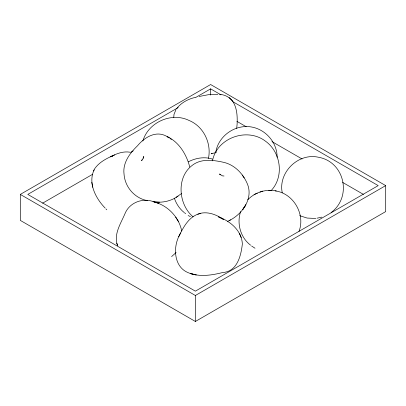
<?xml version="1.0" encoding="UTF-8"?>
<svg xmlns="http://www.w3.org/2000/svg" width="406" height="406" viewBox="0 0 406 406"><rect width="100%" height="100%" fill="white"/><g stroke="black" fill="none" stroke-linecap="round" stroke-linejoin="round"><path stroke-width="0.61" d="M105.149 208.08C95.38 198.057 87.26 182.076 94.801 168.556C99.384 162.035 106.631 158.411 113.731 155.3M173.778 117.441L173.976 114.507L175.955 109.59M236.708 128.387L237.119 124.033C237.434 116.395 237.119 108.224 232.887 101.586M143.516 158.259L143.77 156.427L142.673 159.314L141.349 160.477L142.349 159.979M208.44 158.457C211.683 143.389 203.579 126.367 189.1 120.475C171.565 111.833 148.307 122.242 142.866 140.989M215.825 152.006C218.504 135.67 235.546 123.952 251.761 127.037C265.955 129.626 277.232 142.78 277.131 157.274M212.485 160.852C216.824 137.908 246.965 127.108 265.367 141.1C280.886 152.022 284.383 176.493 271.208 190.531M240.631 211.617C236.541 223.396 240.535 237.708 250.624 245.194M299.004 231.415C305.606 214.287 293.436 193.342 275.187 190.861M93.695 170.977L94.085 169.83M178.767 236.596C173.057 248.325 174.23 266.519 187.542 272.411C198.646 277.293 211.125 275.42 222.498 272.568C237.2 271.675 240.991 255.917 242.352 243.986C241.768 230.725 230.303 221.057 218.545 216.926L223.589 219.484C215.708 214.099 205.375 210.222 196.194 214.87C187.41 219.088 182.908 228.304 178.767 236.596L180.589 232.942M176.463 108.874C180.924 102.921 187.719 99.165 194.875 97.501M331.057 212.582C352.413 196.854 344.638 161.598 318.167 157.183C298.004 152.773 277.998 172.692 282.251 192.794M176.118 252.507L171.606 256.602M247.772 199.737C255.064 192.236 266.011 188.79 276.283 190.972M181.518 193.576L176.097 197.296M227.588 221.331C241.732 215.337 254.323 198.295 246.878 182.781C242.59 173.326 234.764 165.267 224.528 162.532C213.769 160.055 200.868 158.086 191.683 165.8C176.087 178.092 178.615 204.756 193.109 216.85M212.105 153.229L211.15 153.823L216.418 152.372M20.3 194.408L210.623 84.529L385.7 185.608L385.7 211.592L195.377 321.471L20.3 220.392L20.3 194.408L195.377 295.492L385.7 185.608M178.229 107.56L27.801 194.408L195.377 291.158L378.199 185.608L232.526 101.505M195.25 97.734L210.623 88.858L221.026 94.867M42.625 203.173L92.583 174.326M130.468 152.458L133.214 150.875M178.051 196.184C171.185 201.046 162.603 202.995 154.275 201.914L159.573 202.193M229.309 220.514L230.633 219.89M188.343 161.811C195.697 157.964 204.497 156.467 212.505 159.101M114.654 154.925L110.396 156.823L112.919 155.686L112.102 156.031C117.578 153.209 123.627 151.189 129.864 152.179M259.926 192.165L262.626 191.084M254.049 194.55L257.338 193.231M200.808 213.363L197.813 214.272M316.99 218.205L321.801 217.129M199.143 96.471L208.836 94.623L217.865 94.349M315.787 218.479L307.103 218.052L299.679 215.677M268.711 190.272L270.782 190.47M224.016 176.011L222.381 175.844L219.443 173.996L220.316 174.849M219.605 94.41C224.751 94.552 229.527 97.13 232.663 101.175L229.06 97.526M154.336 202.01C143.267 197.352 129.575 202.244 124.987 213.647C120.881 223.396 113.518 234.135 117.4 245.041M156.696 202.751C169.155 206.857 179.183 218.113 181.726 231.014M153.001 201.599L158.482 203.299M147.403 200.676C134.538 198.169 124.84 186.978 124.018 173.925C122.617 162.791 129.92 153.087 137.497 145.805C144.247 137.614 155.513 130.377 166.135 136.04C178.67 141.45 186.491 154.189 189.734 167.013M188.151 215.561L190.429 216.586M255.014 248.239L251.573 245.98M236.911 121.358L246.219 126.733M271.959 141.592L302.079 158.979M342.603 182.38L363.416 194.393M169.018 137.837L167.079 136.538L168.962 137.801M169.987 138.487L171.444 139.456M184.649 212.896L185.649 213.657M184.177 212.511C179.594 208.897 176.168 203.68 174.352 198.148M105.956 208.943L106.788 209.79M244.239 177.995L242.265 175.062M175.651 217.088L178.422 221.483M239.373 233.354L241.205 237.54M116.72 243.169L117.684 245.797M91.807 182.274L92.705 187.267M210.623 88.858L210.623 95.045M195.377 295.492L195.377 321.471M245.818 204.868L242.692 209.628L245.818 204.868M196.103 274.908L190.896 273.659L196.103 274.908"/></g></svg>
